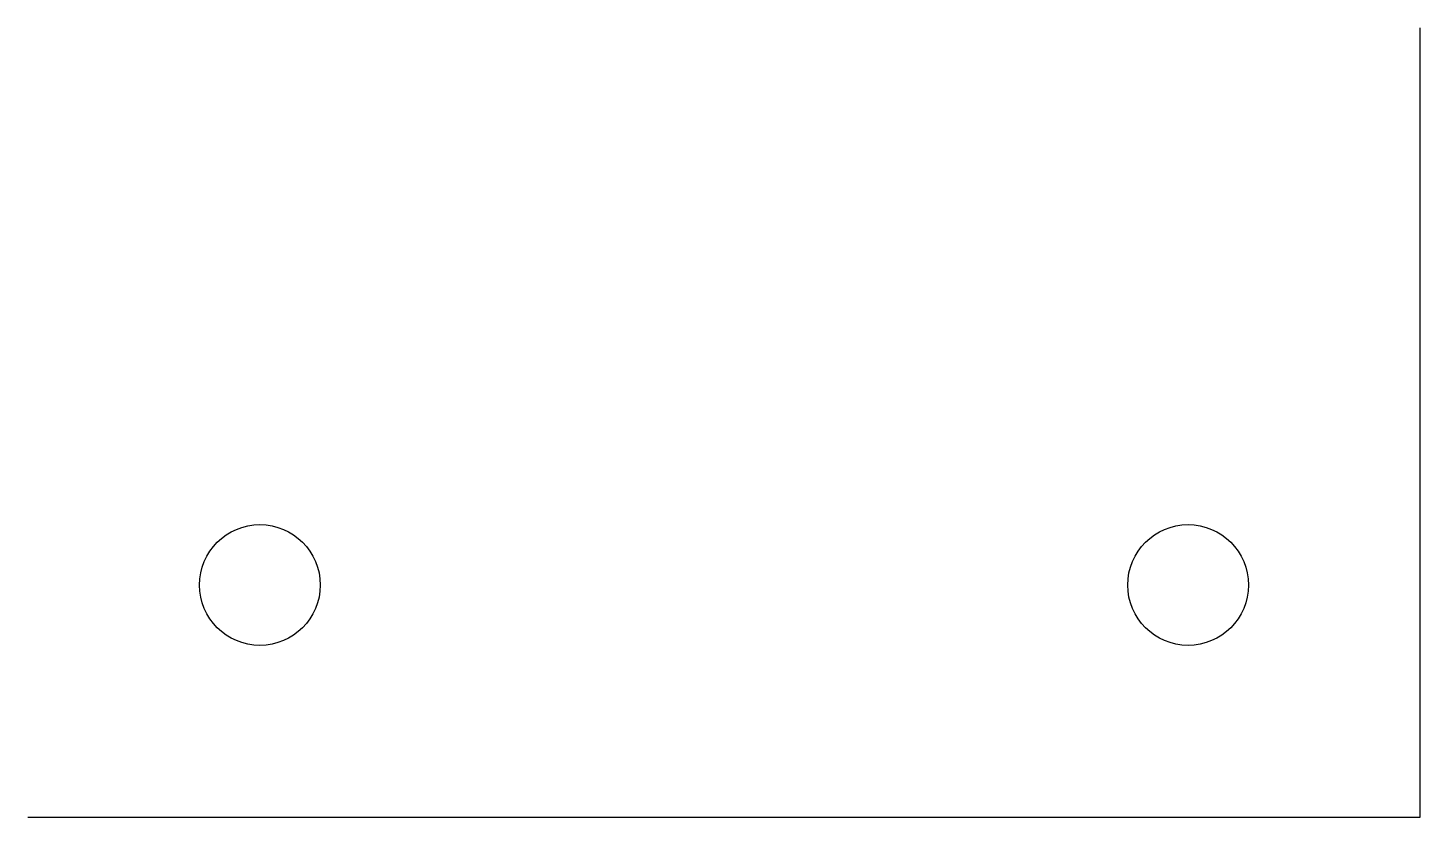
# Model space of a CAD drawing. Header units: millimetres. Extents: x 0 to 150, y 0 to 85.
import ezdxf

# ---------------------------------------------------------------- set-up
doc = ezdxf.new("R2010")
doc.units = ezdxf.units.MM
doc.layers.add('BOLT_HOLES', color=3, linetype='CONTINUOUS')
doc.layers.add('DESIGN_SPACE', color=1, linetype='CONTINUOUS')

msp = doc.modelspace()

# ---------------------------------------------------------------- linework, layer by layer
at = {"layer": 'BOLT_HOLES'}
for centre in [(25, 25), (125, 25)]:
    msp.add_circle(centre, 6.5, dxfattribs=at)
at = {"layer": 'DESIGN_SPACE'}
for p, q in [((150, 0), (150, 85)), ((0, 0), (150, 0))]:
    msp.add_line(p, q, dxfattribs=at)

doc.saveas('drawing.dxf')
